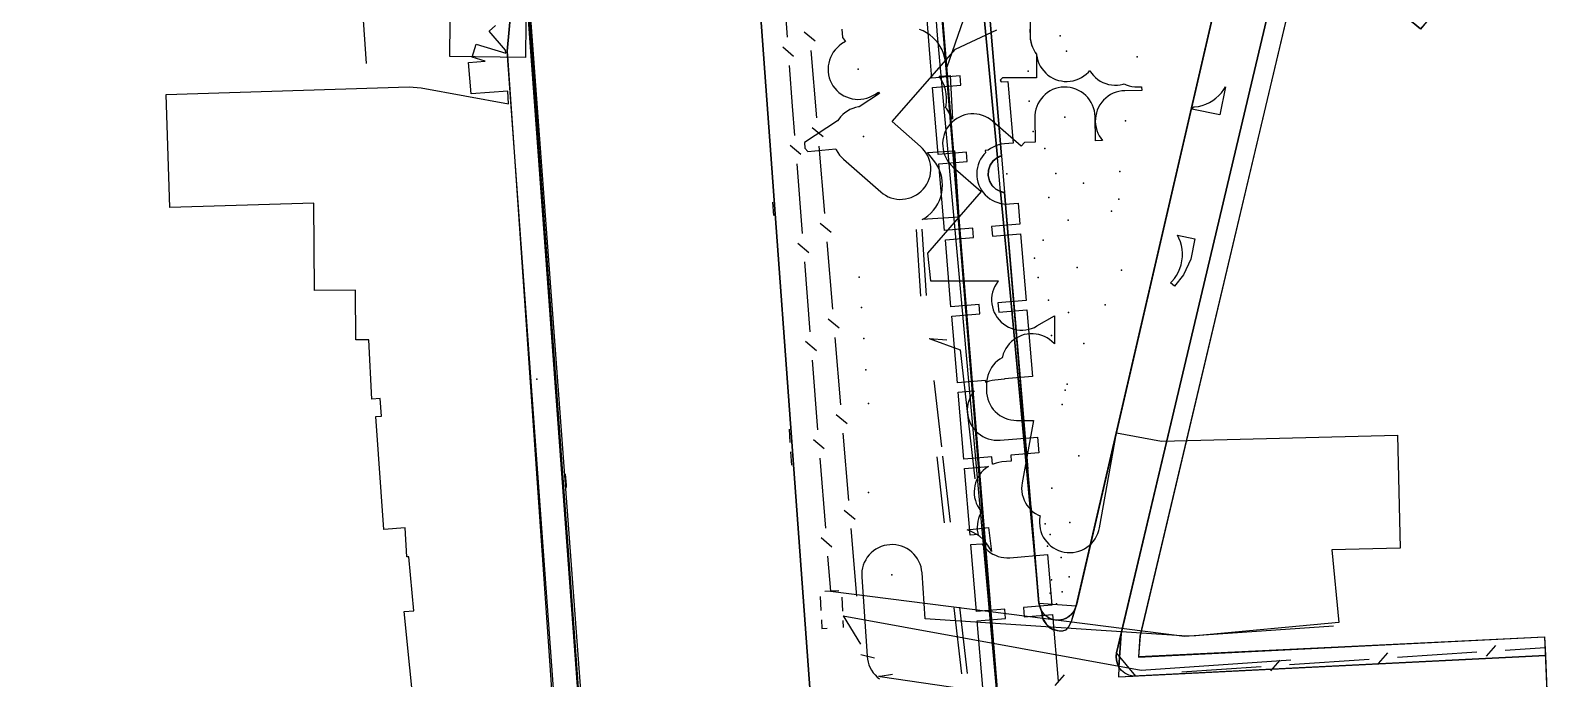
# Model space of a CAD drawing. Header units: metres. Extents: x -3903 to -3714, y 4981 to 6033.
# Drawn here: x -3851.8 to -3771.5, y 5479.9 to 5514.3 of the extents above; entities that cross this region are included whole.
import ezdxf

# ---------------------------------------------------------------- set-up
doc = ezdxf.new("R2010")
doc.units = ezdxf.units.M
for name, color, linetype in [('BOUNDARY', 7, 'Continuous'), ('BUSH', 7, 'Continuous'), ('CURB', 7, 'Continuous'), ('ELECTR_CABLE', 7, 'Continuous'), ('ELECTR_CABLE_COMM', 7, 'Continuous'), ('GAS', 7, 'Continuous'), ('GRASS', 7, 'Continuous'), ('GROUND', 7, 'Continuous'), ('LAMP', 7, 'Continuous'), ('ROAD', 7, 'Continuous'), ('SEWER', 7, 'Continuous'), ('SIDEWALK_PATH', 7, 'Continuous'), ('TREE', 7, 'Continuous'), ('WATER_PIPELINE', 7, 'Continuous')]:
    doc.layers.add(name, color=color, linetype=linetype)

msp = doc.modelspace()

# ---------------------------------------------------------------- linework, layer by layer
at = {"layer": 'BOUNDARY'}
for points in [[(-3792.983, 5713.351), (-3809.906, 5709.514), (-3808.414, 5691.802), (-3813.32, 5691.706), (-3813.582, 5691.176), (-3814.729, 5691.03), (-3806.495, 5582.839), (-3805.929, 5582.896), (-3784.485, 5585.725), (-3777.945, 5587.9), (-3774.14, 5581.184), (-3776.967, 5580.092), (-3778.803, 5551.964), (-3779.525, 5544.441), (-3783.174, 5523.94), (-3775.867, 5517.051), (-3778.199, 5514.341), (-3780.947, 5516.612), (-3784.195, 5519.64), (-3793.048, 5482.153), (-3793.138, 5481.058), (-3771.63, 5482.111), (-3771.468, 5478.336)], [(-3823.26, 5467.435), (-3826.582, 5513.159), (-3826.37, 5515.466), (-3836.692, 5524.32), (-3837.285, 5529.772), (-3842.477, 5529.329), (-3843.2, 5539.627), (-3844.063, 5551.404), (-3844.13, 5552.824), (-3843.888, 5552.839), (-3843.986, 5555.381), (-3843.745, 5575.188), (-3835.625, 5574.82), (-3835.689, 5575.226), (-3843.343, 5575.57), (-3843.251, 5577.064), (-3847.057, 5576.942), (-3851.848, 5576.943), (-3851.787, 5594.16)]]:
    msp.add_lwpolyline(points, dxfattribs=at)
at = {"layer": 'BUSH'}
for p in [(-3798.988, 5512.096), (-3798.936, 5510.504), (-3798.727, 5508.907), (-3798.099, 5508.003), (-3797.527, 5506.68), (-3796.051, 5506.156), (-3797.886, 5505.411), (-3796.865, 5504.201), (-3798.193, 5503.145), (-3798.656, 5502.177), (-3794.041, 5501.556), (-3807.94, 5501.184), (-3798.455, 5501.167), (-3797.914, 5499.966), (-3794.914, 5499.716), (-3807.822, 5499.572), (-3796.856, 5499.303), (-3797.76, 5498.08), (-3807.697, 5497.923), (-3807.58, 5496.258), (-3807.451, 5494.486), (-3807.446, 5489.756), (-3798.08, 5488.095), (-3797.972, 5486.913), (-3797.821, 5487.534), (-3797.247, 5486.313), (-3796.82, 5485.291), (-3797.821, 5484.429), (-3797.746, 5485.138), (-3797.195, 5484.501), (-3797.483, 5483.856)]:
    msp.add_point(p, dxfattribs=at)
at = {"layer": 'CURB'}
for points in [[(-3774.688, 5581.974), (-3784.219, 5579.53), (-3784.653, 5579.467), (-3811.885, 5576.47), (-3817.176, 5570.073), (-3806.445, 5422.976), (-3805.011, 5404.14), (-3804.222, 5392.188), (-3803.158, 5391.251), (-3798.829, 5391.536), (-3797.553, 5371.214)], [(-3834.419, 5553.431), (-3834.455, 5554.167), (-3833.85, 5555.006), (-3836.055, 5579.623), (-3835.156, 5580.708), (-3833.34, 5580.884), (-3830.059, 5578.121), (-3825.44, 5516.113), (-3821.388, 5461.673), (-3815.697, 5381.054), (-3812.286, 5331.793), (-3812.106, 5325.502), (-3815.321, 5320.014), (-3818.11, 5319.329)], [(-3808.56, 5576.91), (-3800.424, 5476.732), (-3798.255, 5469.024), (-3795.855, 5420.194), (-3796.778, 5419.148), (-3800.812, 5418.84), (-3801.885, 5419.761), (-3801.994, 5421.186), (-3803.067, 5422.107), (-3806.36, 5421.857)], [(-3798.85, 5489.07), (-3798.416, 5483.895), (-3796.445, 5483.756), (-3787.421, 5522.768), (-3787.786, 5523.786), (-3795.138, 5529.434), (-3799.915, 5532.277), (-3800.013, 5532.323), (-3801.016, 5532.783), (-3802.43, 5531.791), (-3801.629, 5522.229)], [(-3801.424, 5519.785), (-3800.404, 5507.613), (-3800.241, 5505.664), (-3799.013, 5491.017)], [(-3771.587, 5481.109), (-3793.28, 5480.028), (-3794.303, 5481.257), (-3785.169, 5519.863), (-3783.536, 5520.384)], [(-3812.524, 5505.157), (-3812.474, 5504.454)], [(-3811.657, 5493.117), (-3811.606, 5492.41)], [(-3811.57, 5491.911), (-3811.519, 5491.204)], [(-3823.442, 5490.034), (-3823.45, 5490.143), (-3823.497, 5490.738)]]:
    msp.add_lwpolyline(points, dxfattribs=at)
at = {"layer": 'ELECTR_CABLE'}
for points in [[(-3801.572, 5517.311), (-3803.289, 5512.311), (-3803.352, 5512.332), (-3803.352, 5512.44), (-3803.372, 5512.645), (-3803.413, 5512.847), (-3803.473, 5513.044), (-3803.552, 5513.235), (-3803.649, 5513.416), (-3803.764, 5513.587), (-3803.895, 5513.747), (-3804.041, 5513.892), (-3804.2, 5514.023), (-3804.372, 5514.137), (-3804.554, 5514.234), (-3804.744, 5514.312)], [(-3804.921, 5503.698), (-3804.684, 5500.175)], [(-3804.622, 5503.726), (-3804.384, 5500.203)], [(-3804.23, 5497.92), (-3802.584, 5497.321), (-3801.811, 5490.493)], [(-3804.23, 5497.92), (-3803.299, 5497.847)], [(-3803.978, 5495.692), (-3803.581, 5492.184)], [(-3803.826, 5491.658), (-3803.43, 5488.149)], [(-3803.525, 5491.688), (-3803.128, 5488.18)], [(-3802.922, 5483.647), (-3802.526, 5480.138)], [(-3802.618, 5483.678), (-3802.221, 5480.17)]]:
    msp.add_lwpolyline(points, dxfattribs=at)
for points in [[(-3803.122, 5511.874), (-3803.003, 5509.565), (-3803.085, 5509.753), (-3803.185, 5509.933), (-3803.303, 5510.102), (-3803.363, 5510.173), (-3803.339, 5510.287), (-3803.316, 5510.492), (-3803.314, 5510.698), (-3803.332, 5510.903), (-3803.37, 5511.105), (-3803.427, 5511.303), (-3803.504, 5511.495), (-3803.599, 5511.678), (-3803.707, 5511.844)], [(-3788.833, 5509.794), (-3790.314, 5510.093), (-3790.208, 5510.203), (-3790.168, 5510.205), (-3789.964, 5510.234), (-3789.764, 5510.284), (-3789.57, 5510.353), (-3789.383, 5510.44), (-3789.206, 5510.546), (-3789.041, 5510.668), (-3788.887, 5510.806), (-3788.749, 5510.958), (-3788.625, 5511.123), (-3788.534, 5511.276)], [(-3804.607, 5504.228), (-3804.466, 5504.311), (-3804.3, 5504.434), (-3804.147, 5504.571), (-3804.008, 5504.724), (-3803.884, 5504.889), (-3803.778, 5505.065), (-3803.689, 5505.251), (-3803.619, 5505.445), (-3803.568, 5505.644), (-3803.537, 5505.848), (-3803.526, 5506.054), (-3803.535, 5506.26), (-3803.565, 5506.464), (-3803.614, 5506.664), (-3803.683, 5506.858), (-3803.77, 5507.045), (-3803.875, 5507.222), (-3803.997, 5507.388), (-3804.321, 5507.786), (-3802.898, 5507.882), (-3802.66, 5504.359)], [(-3791.235, 5500.699), (-3791.455, 5500.872), (-3791.377, 5500.948), (-3791.244, 5501.105), (-3791.127, 5501.275), (-3791.027, 5501.456), (-3790.946, 5501.645), (-3790.883, 5501.841), (-3790.84, 5502.043), (-3790.817, 5502.248), (-3790.814, 5502.454), (-3790.832, 5502.659), (-3790.869, 5502.862), (-3790.926, 5503.06), (-3791.002, 5503.251), (-3791.077, 5503.397), (-3790.161, 5503.212), (-3790.379, 5502.135), (-3790.767, 5501.295)], [(-3801.084, 5487.908), (-3800.939, 5486.632), (-3801.018, 5486.793), (-3801.127, 5486.968), (-3801.252, 5487.132), (-3801.392, 5487.283), (-3801.547, 5487.419), (-3801.714, 5487.539), (-3801.893, 5487.642), (-3802.08, 5487.728), (-3802.228, 5487.778)]]:
    msp.add_lwpolyline(points, close=True, dxfattribs=at)
at = {"layer": 'ELECTR_CABLE_COMM'}
for points in [[(-3812.016, 5517.608), (-3811.751, 5513.897)], [(-3810.848, 5514.194), (-3810.276, 5513.71)], [(-3811.981, 5513.394), (-3811.415, 5512.903)], [(-3810.499, 5513.204), (-3810.2, 5509.627)], [(-3811.644, 5512.4), (-3811.49, 5510.24), (-3811.368, 5508.69)], [(-3810.424, 5509.121), (-3809.852, 5508.637)], [(-3811.594, 5508.186), (-3811.024, 5507.699)], [(-3810.075, 5508.132), (-3809.776, 5504.554)], [(-3811.25, 5507.195), (-3810.959, 5503.486)], [(-3810, 5504.049), (-3809.428, 5503.565)], [(-3811.185, 5502.981), (-3810.615, 5502.495)], [(-3809.652, 5503.06), (-3809.353, 5499.482)], [(-3810.841, 5501.99), (-3810.549, 5498.281)], [(-3809.576, 5498.977), (-3809.004, 5498.493)], [(-3810.775, 5497.777), (-3810.205, 5497.29)], [(-3809.228, 5497.987), (-3808.929, 5494.41)], [(-3810.431, 5496.786), (-3810.14, 5493.077)], [(-3809.152, 5493.904), (-3808.58, 5493.42)], [(-3810.366, 5492.572), (-3809.796, 5492.086)], [(-3808.804, 5492.915), (-3808.505, 5489.337)], [(-3810.022, 5491.581), (-3809.73, 5487.872)], [(-3808.729, 5488.832), (-3808.156, 5488.348)], [(-3808.38, 5487.843), (-3808.081, 5484.265)], [(-3809.956, 5487.368), (-3809.386, 5486.881)], [(-3809.612, 5486.377), (-3809.467, 5484.522)], [(-3809.024, 5484.544), (-3809.467, 5484.522), (-3809.767, 5484.508)], [(-3809.467, 5484.522), (-3790.714, 5482.151), (-3782.81, 5482.685)], [(-3810.005, 5484.246), (-3809.968, 5483.503)], [(-3808.806, 5483.475), (-3808.842, 5484.219)], [(-3809.944, 5483.003), (-3809.922, 5482.548), (-3809.634, 5482.562)], [(-3808.793, 5483.213), (-3792.999, 5480.343), (-3785.068, 5480.88)], [(-3808.793, 5483.213), (-3807.878, 5481.721)], [(-3808.763, 5482.604), (-3808.781, 5482.976)], [(-3807.851, 5481.169), (-3807.122, 5480.994)], [(-3780.422, 5480.688), (-3779.929, 5481.252)], [(-3779.428, 5481.021), (-3775.211, 5481.306)], [(-3774.709, 5481.074), (-3774.216, 5481.639)], [(-3773.714, 5481.407), (-3771.606, 5481.55)], [(-3790.854, 5480.248), (-3786.637, 5480.533)], [(-3786.136, 5480.301), (-3785.643, 5480.866)], [(-3785.141, 5480.634), (-3780.924, 5480.919)], [(-3806.172, 5480.102), (-3806.831, 5480.012), (-3806.909, 5480.001)], [(-3806.831, 5480.012), (-3790.05, 5477.54), (-3782.154, 5478.074)], [(-3797.562, 5479.529), (-3797.069, 5480.093)]]:
    msp.add_lwpolyline(points, dxfattribs=at)
at = {"layer": 'GAS'}
for points in [[(-3798.885, 5515.74), (-3798.885, 5513.983), (-3798.877, 5513.826), (-3798.854, 5513.671), (-3798.816, 5513.518), (-3798.763, 5513.37), (-3798.696, 5513.229), (-3798.615, 5513.094), (-3798.553, 5513.01), (-3798.553, 5511.74), (-3800.342, 5511.74), (-3800.463, 5511.619), (-3800.414, 5511.532), (-3800.064, 5511.561), (-3799.79, 5508.288), (-3800.248, 5508.25), (-3800.404, 5508.229), (-3800.557, 5508.194), (-3800.705, 5508.143), (-3800.848, 5508.078), (-3800.984, 5507.999), (-3801.111, 5507.908), (-3801.263, 5507.895), (-3801.253, 5507.778), (-3801.336, 5507.689), (-3801.432, 5507.564), (-3801.515, 5507.431), (-3801.584, 5507.29), (-3801.639, 5507.143), (-3801.679, 5506.991), (-3801.705, 5506.836), (-3801.715, 5506.679), (-3801.709, 5506.522), (-3801.688, 5506.367), (-3801.653, 5506.214), (-3801.602, 5506.065), (-3801.537, 5505.922), (-3801.458, 5505.787), (-3801.366, 5505.659), (-3801.263, 5505.541), (-3801.148, 5505.434), (-3801.023, 5505.339), (-3800.89, 5505.256), (-3800.749, 5505.187), (-3800.602, 5505.132), (-3800.45, 5505.091), (-3800.295, 5505.066), (-3800.138, 5505.056), (-3799.981, 5505.061), (-3799.523, 5505.1), (-3799.43, 5503.982), (-3800.925, 5503.857), (-3800.883, 5503.359), (-3799.388, 5503.484), (-3799.092, 5499.943), (-3800.586, 5499.818), (-3800.545, 5499.32), (-3799.05, 5499.445), (-3798.754, 5495.905), (-3800.248, 5495.78), (-3800.247, 5495.766), (-3800.745, 5495.724), (-3800.901, 5495.703), (-3801.054, 5495.667), (-3801.202, 5495.617), (-3801.237, 5495.601), (-3801.245, 5495.696), (-3802.74, 5495.571), (-3803.036, 5499.111), (-3801.541, 5499.236), (-3801.583, 5499.735), (-3803.078, 5499.61), (-3803.374, 5503.15), (-3801.879, 5503.275), (-3801.921, 5503.773), (-3803.416, 5503.648), (-3803.712, 5507.188), (-3802.218, 5507.314), (-3802.259, 5507.812), (-3803.754, 5507.687), (-3804.051, 5511.227), (-3802.556, 5511.352), (-3802.597, 5511.85), (-3804.092, 5511.725), (-3804.163, 5512.573), (-3804.164, 5512.583), (-3804.377, 5515.276)], [(-3825.604, 5514.698), (-3825.624, 5512.833), (-3829.624, 5512.876), (-3829.604, 5514.742)], [(-3801.387, 5479.417), (-3801.683, 5482.957), (-3800.189, 5483.082), (-3800.23, 5483.58), (-3801.725, 5483.455), (-3802.021, 5486.996), (-3801.442, 5487.044), (-3801.433, 5487.029), (-3801.341, 5486.902), (-3801.237, 5486.784), (-3801.123, 5486.677), (-3800.998, 5486.581), (-3800.864, 5486.499), (-3800.723, 5486.43), (-3800.576, 5486.375), (-3800.425, 5486.334), (-3800.27, 5486.309), (-3800.113, 5486.299), (-3799.956, 5486.304), (-3797.963, 5486.472), (-3797.739, 5483.789), (-3799.234, 5483.664), (-3799.192, 5483.166), (-3797.697, 5483.291), (-3797.401, 5479.75)]]:
    msp.add_lwpolyline(points, dxfattribs=at)
for points in [[(-3798.415, 5491.866), (-3799.91, 5491.741), (-3799.883, 5491.42), (-3800.382, 5491.379), (-3800.537, 5491.358), (-3800.69, 5491.322), (-3800.839, 5491.271), (-3800.873, 5491.256), (-3800.907, 5491.658), (-3802.401, 5491.532), (-3802.698, 5495.073), (-3801.848, 5495.144), (-3801.929, 5495.038), (-3802.012, 5494.904), (-3802.081, 5494.763), (-3802.136, 5494.616), (-3802.176, 5494.465), (-3802.202, 5494.31), (-3802.212, 5494.153), (-3802.206, 5493.996), (-3802.185, 5493.84), (-3802.149, 5493.688), (-3802.099, 5493.539), (-3802.034, 5493.396), (-3801.955, 5493.26), (-3801.863, 5493.133), (-3801.759, 5493.015), (-3801.645, 5492.908), (-3801.52, 5492.812), (-3801.386, 5492.73), (-3801.245, 5492.661), (-3801.098, 5492.606), (-3800.947, 5492.565), (-3800.792, 5492.54), (-3800.635, 5492.53), (-3800.478, 5492.535), (-3798.485, 5492.703)], [(-3802.063, 5487.494), (-3802.36, 5491.034), (-3801.097, 5491.139), (-3801.118, 5491.127), (-3801.245, 5491.036), (-3801.363, 5490.932), (-3801.47, 5490.817), (-3801.565, 5490.692), (-3801.648, 5490.559), (-3801.717, 5490.418), (-3801.772, 5490.271), (-3801.813, 5490.119), (-3801.838, 5489.964), (-3801.848, 5489.807), (-3801.842, 5489.65), (-3801.822, 5489.495), (-3801.786, 5489.342), (-3801.735, 5489.193), (-3801.67, 5489.05), (-3801.591, 5488.915), (-3801.499, 5488.787), (-3801.452, 5488.734), (-3801.49, 5488.673), (-3801.559, 5488.532), (-3801.614, 5488.385), (-3801.654, 5488.234), (-3801.68, 5488.079), (-3801.69, 5487.922), (-3801.684, 5487.765), (-3801.663, 5487.609), (-3801.644, 5487.529)]]:
    msp.add_lwpolyline(points, close=True, dxfattribs=at)
at = {"layer": 'GRASS'}
for points in [[(-3806.355, 5421.85), (-3817.176, 5570.073), (-3816.897, 5572.373), (-3815.815, 5574.334), (-3814.091, 5575.764), (-3811.885, 5576.47), (-3808.555, 5576.845), (-3806.075, 5545.314), (-3803.8, 5514.01), (-3802.541, 5500), (-3800.49, 5477.17)], [(-3787.421, 5522.768), (-3796.445, 5483.756), (-3796.586, 5483.427), (-3796.825, 5483.175), (-3797.135, 5483.02), (-3797.49, 5482.981), (-3797.837, 5483.07), (-3798.122, 5483.267), (-3798.324, 5483.55), (-3798.416, 5483.895), (-3800.241, 5505.664), (-3800.446, 5505.713), (-3800.615, 5507.521), (-3800.404, 5507.613), (-3802.43, 5531.791)]]:
    msp.add_lwpolyline(points, dxfattribs=at)
for points in [[(-3828.563, 5517.347), (-3826.37, 5515.466), (-3826.582, 5513.159), (-3819.061, 5404.762), (-3820.554, 5404.746), (-3820.128, 5399.854), (-3820.016, 5399.487), (-3819.783, 5399.198), (-3819.462, 5399.013), (-3819.082, 5398.959), (-3816.972, 5399.124), (-3817.372, 5404.786), (-3827.273, 5540.712), (-3829.035, 5564.366), (-3830.913, 5564.227), (-3831.157, 5564.178), (-3831.378, 5564.072), (-3831.567, 5563.915), (-3831.714, 5563.715), (-3831.581, 5560.204), (-3830.259, 5540.669)], [(-3800.49, 5477.17), (-3806.398, 5550.194), (-3803.8, 5514.01), (-3802.541, 5500)], [(-3793.438, 5480.02), (-3793.66, 5480.078), (-3793.862, 5480.18), (-3794.038, 5480.323), (-3794.181, 5480.502), (-3794.061, 5482.286), (-3785.148, 5519.94), (-3785.042, 5520.165), (-3784.887, 5520.355), (-3784.691, 5520.501), (-3784.461, 5520.597), (-3784.215, 5520.632), (-3783.972, 5520.607), (-3783.742, 5520.523), (-3783.536, 5520.384), (-3780.307, 5517.366), (-3777.573, 5515.105), (-3778.21, 5514.334), (-3780.967, 5516.614), (-3784.196, 5519.632), (-3793.068, 5482.134), (-3793.139, 5481.036), (-3771.63, 5482.108), (-3771.587, 5481.109)], [(-3800.615, 5507.521), (-3800.838, 5507.346), (-3801.001, 5507.119), (-3801.094, 5506.856), (-3801.111, 5506.573), (-3801.045, 5506.291), (-3800.905, 5506.044), (-3800.702, 5505.847), (-3800.446, 5505.713)], [(-3794.303, 5481.257), (-3794.061, 5482.286), (-3794.181, 5480.502), (-3794.256, 5480.682), (-3794.302, 5480.87), (-3794.318, 5481.063)]]:
    msp.add_lwpolyline(points, close=True, dxfattribs=at)
at = {"layer": 'GROUND'}
for points in [[(-3808.555, 5576.845), (-3800.49, 5477.17)], [(-3806.356, 5421.857), (-3817.176, 5570.074)], [(-3787.421, 5522.768), (-3796.436, 5483.794), (-3796.447, 5483.756), (-3796.556, 5483.478), (-3796.738, 5483.249), (-3796.977, 5483.083), (-3797.261, 5482.992), (-3797.56, 5482.988), (-3797.84, 5483.071), (-3798.084, 5483.231), (-3798.275, 5483.46), (-3798.416, 5483.895), (-3798.54, 5485.37), (-3800.241, 5505.664), (-3800.293, 5505.672), (-3800.344, 5505.683), (-3800.395, 5505.696), (-3800.446, 5505.713), (-3799.91, 5500), (-3800.446, 5505.713), (-3800.7, 5505.845), (-3800.902, 5506.04), (-3801.043, 5506.284), (-3801.11, 5506.563), (-3801.096, 5506.849), (-3801.003, 5507.114), (-3800.84, 5507.344), (-3800.615, 5507.521), (-3801.31, 5514.94), (-3800.615, 5507.522), (-3800.564, 5507.549), (-3800.512, 5507.574), (-3800.459, 5507.595), (-3800.404, 5507.613), (-3802.43, 5531.791)], [(-3784.195, 5519.64), (-3793.048, 5482.153), (-3793.138, 5481.058), (-3771.63, 5482.111), (-3771.587, 5481.109), (-3793.439, 5480.02), (-3793.66, 5480.077), (-3793.862, 5480.179), (-3794.038, 5480.322), (-3794.181, 5480.501), (-3794.181, 5480.502), (-3794.256, 5480.682), (-3794.302, 5480.87), (-3794.318, 5481.063), (-3794.303, 5481.257), (-3794.061, 5482.286), (-3793.863, 5483.096), (-3784.786, 5521.482)]]:
    msp.add_lwpolyline(points, dxfattribs=at)
msp.add_lwpolyline([(-3820.561, 5404.824), (-3819.061, 5404.765), (-3819.53, 5414.951), (-3823.26, 5467.435), (-3826.582, 5513.159), (-3826.37, 5515.466), (-3828.563, 5517.347), (-3830.259, 5540.669), (-3831.836, 5563.156), (-3831.787, 5563.55), (-3831.597, 5563.882), (-3831.295, 5564.12), (-3830.913, 5564.227), (-3829.094, 5564.362), (-3816.972, 5399.124), (-3820.043, 5398.883), (-3820.555, 5404.746)], close=True, dxfattribs=at)
at = {"layer": 'LAMP'}
msp.add_point((-3825.01, 5495.778), dxfattribs=at)
at = {"layer": 'ROAD'}
for points in [[(-3816.973, 5399.125), (-3830.12, 5578.342), (-3830.12, 5578.344), (-3830.367, 5579.24), (-3830.369, 5579.243), (-3830.466, 5579.37), (-3830.437, 5579.506), (-3829.964, 5582.409)], [(-3774.621, 5582.031), (-3777.037, 5581.255), (-3779.481, 5580.572), (-3779.482, 5580.572), (-3781.95, 5579.984), (-3784.44, 5579.49), (-3804.33, 5577.323), (-3806.223, 5577.13), (-3806.224, 5577.13), (-3811.881, 5576.471), (-3811.884, 5576.47), (-3811.886, 5576.47), (-3814.089, 5575.765), (-3814.093, 5575.763), (-3815.814, 5574.336), (-3815.816, 5574.333), (-3816.896, 5572.375), (-3816.898, 5572.371), (-3817.176, 5570.075), (-3817.176, 5570.073), (-3806.356, 5421.851)]]:
    msp.add_lwpolyline(points, dxfattribs=at)
at = {"layer": 'SEWER'}
for points in [[(-3831.451, 5477.472), (-3832.04, 5483.443), (-3831.531, 5483.493), (-3831.792, 5486.348), (-3831.899, 5486.341), (-3831.996, 5487.882), (-3833.117, 5487.801), (-3833.548, 5493.786), (-3833.244, 5493.808), (-3833.309, 5494.738), (-3833.753, 5494.716), (-3833.909, 5497.862), (-3834.601, 5497.857), (-3834.62, 5500.481), (-3836.799, 5500.47), (-3836.822, 5505.111), (-3844.453, 5504.868), (-3844.644, 5510.865), (-3831.788, 5511.274), (-3831.144, 5511.225), (-3826.51, 5510.363), (-3826.548, 5511.049), (-3828.5, 5510.899), (-3828.628, 5512.564), (-3827.758, 5512.631), (-3828.441, 5512.84), (-3828.228, 5513.536), (-3826.659, 5513.056), (-3826.668, 5513.218), (-3827.544, 5514.223), (-3827.206, 5514.518)], [(-3808.857, 5514.335), (-3808.816, 5513.888), (-3808.673, 5513.671), (-3808.868, 5513.543), (-3808.995, 5513.451), (-3809.112, 5513.346), (-3809.218, 5513.231), (-3809.313, 5513.105), (-3809.395, 5512.971), (-3809.463, 5512.83), (-3809.517, 5512.683), (-3809.556, 5512.531), (-3809.581, 5512.376), (-3809.59, 5512.219), (-3809.583, 5512.062), (-3809.562, 5511.906), (-3809.525, 5511.754), (-3809.473, 5511.606), (-3809.407, 5511.463), (-3809.327, 5511.328), (-3809.235, 5511.201), (-3809.13, 5511.084), (-3809.015, 5510.977), (-3808.889, 5510.883), (-3808.755, 5510.801), (-3808.614, 5510.733), (-3808.467, 5510.679), (-3808.315, 5510.639), (-3808.16, 5510.615), (-3808.003, 5510.606), (-3807.846, 5510.612), (-3807.69, 5510.634), (-3807.538, 5510.671), (-3807.39, 5510.723), (-3807.247, 5510.789), (-3807.112, 5510.868), (-3806.917, 5510.996), (-3806.867, 5510.919), (-3807.941, 5510.214), (-3807.98, 5510.209), (-3808.133, 5510.176), (-3808.283, 5510.128), (-3808.427, 5510.065), (-3808.564, 5509.989), (-3808.693, 5509.899), (-3808.813, 5509.798), (-3808.922, 5509.685), (-3809.019, 5509.562), (-3809.081, 5509.465), (-3810.837, 5508.312), (-3810.811, 5508.023), (-3810.653, 5507.845), (-3809.177, 5507.979), (-3809.152, 5507.922), (-3809.076, 5507.785), (-3808.986, 5507.656), (-3808.885, 5507.536), (-3808.772, 5507.427), (-3806.8, 5505.7), (-3806.677, 5505.603), (-3806.544, 5505.518), (-3806.405, 5505.446), (-3806.259, 5505.389), (-3806.108, 5505.346), (-3805.953, 5505.318), (-3805.797, 5505.305), (-3805.64, 5505.308), (-3805.484, 5505.326), (-3805.33, 5505.359), (-3805.181, 5505.407), (-3805.037, 5505.47), (-3804.9, 5505.546), (-3804.771, 5505.636), (-3804.651, 5505.737), (-3804.542, 5505.85), (-3804.444, 5505.973), (-3804.359, 5506.105), (-3804.288, 5506.245), (-3804.23, 5506.391), (-3804.187, 5506.542), (-3804.159, 5506.697), (-3804.146, 5506.853), (-3804.149, 5507.01), (-3804.167, 5507.166), (-3804.201, 5507.32), (-3804.249, 5507.469), (-3804.311, 5507.613), (-3804.388, 5507.75), (-3804.477, 5507.879), (-3804.579, 5507.999), (-3804.692, 5508.108), (-3806.197, 5509.426), (-3802.834, 5513.267), (-3800.645, 5514.291)], [(-3798.893, 5514.331), (-3798.884, 5513.946), (-3798.873, 5513.789), (-3798.846, 5513.635), (-3798.805, 5513.483), (-3798.748, 5513.337), (-3798.678, 5513.196), (-3798.594, 5513.063), (-3798.544, 5512.998), (-3798.541, 5512.963), (-3798.514, 5512.809), (-3798.473, 5512.657), (-3798.416, 5512.511), (-3798.346, 5512.37), (-3798.262, 5512.237), (-3798.166, 5512.114), (-3798.058, 5512), (-3797.939, 5511.897), (-3797.811, 5511.806), (-3797.674, 5511.729), (-3797.531, 5511.665), (-3797.382, 5511.615), (-3797.229, 5511.581), (-3797.073, 5511.561), (-3796.916, 5511.557), (-3796.759, 5511.569), (-3796.605, 5511.595), (-3796.453, 5511.637), (-3796.307, 5511.693), (-3796.166, 5511.763), (-3796.033, 5511.847), (-3795.91, 5511.944), (-3795.796, 5512.052), (-3795.732, 5512.126), (-3795.726, 5512.116), (-3795.637, 5511.987), (-3795.535, 5511.867), (-3795.422, 5511.758), (-3795.299, 5511.661), (-3795.167, 5511.576), (-3795.028, 5511.504), (-3794.882, 5511.446), (-3794.731, 5511.403), (-3794.576, 5511.375), (-3794.42, 5511.362), (-3794.263, 5511.365), (-3794.107, 5511.383), (-3793.953, 5511.416), (-3793.91, 5511.43), (-3793.793, 5511.378), (-3793.644, 5511.328), (-3793.491, 5511.294), (-3793.335, 5511.274), (-3793.178, 5511.27), (-3792.976, 5511.275), (-3792.972, 5511.083), (-3793.87, 5511.062), (-3794.026, 5511.051), (-3794.181, 5511.024), (-3794.332, 5510.983), (-3794.479, 5510.927), (-3794.619, 5510.856), (-3794.752, 5510.772), (-3794.876, 5510.676), (-3794.99, 5510.568), (-3795.093, 5510.449), (-3795.183, 5510.321), (-3795.261, 5510.184), (-3795.325, 5510.041), (-3795.374, 5509.892), (-3795.409, 5509.739), (-3795.428, 5509.583), (-3795.432, 5509.426), (-3795.421, 5509.269), (-3795.394, 5509.115), (-3795.353, 5508.963), (-3795.297, 5508.817), (-3795.226, 5508.676), (-3795.142, 5508.543), (-3795.046, 5508.42), (-3795.044, 5508.418), (-3795.415, 5508.409), (-3795.444, 5509.693), (-3795.455, 5509.85), (-3795.482, 5510.005), (-3795.524, 5510.156), (-3795.58, 5510.303), (-3795.65, 5510.443), (-3795.734, 5510.576), (-3795.831, 5510.7), (-3795.939, 5510.814), (-3796.057, 5510.917), (-3796.186, 5511.007), (-3796.322, 5511.085), (-3796.466, 5511.149), (-3796.615, 5511.198), (-3796.768, 5511.233), (-3796.924, 5511.252), (-3797.08, 5511.256), (-3797.237, 5511.245), (-3797.392, 5511.218), (-3797.543, 5511.177), (-3797.69, 5511.121), (-3797.83, 5511.05), (-3797.963, 5510.966), (-3798.087, 5510.87), (-3798.201, 5510.762), (-3798.304, 5510.643), (-3798.394, 5510.515), (-3798.472, 5510.378), (-3798.536, 5510.235), (-3798.585, 5510.086), (-3798.62, 5509.933), (-3798.639, 5509.777), (-3798.643, 5509.62), (-3798.614, 5508.336), (-3799.188, 5508.323), (-3799.362, 5508.123), (-3800.867, 5509.441), (-3800.99, 5509.538), (-3801.122, 5509.623), (-3801.262, 5509.695), (-3801.408, 5509.752), (-3801.559, 5509.795), (-3801.714, 5509.823), (-3801.87, 5509.836), (-3802.027, 5509.833), (-3802.183, 5509.815), (-3802.337, 5509.782), (-3802.486, 5509.734), (-3802.63, 5509.671), (-3802.767, 5509.595), (-3802.896, 5509.505), (-3803.016, 5509.404), (-3803.125, 5509.291), (-3803.222, 5509.168), (-3803.307, 5509.035), (-3803.379, 5508.896), (-3803.437, 5508.75), (-3803.48, 5508.599), (-3803.507, 5508.444), (-3803.52, 5508.288), (-3803.517, 5508.131), (-3803.499, 5507.975), (-3803.466, 5507.821), (-3803.418, 5507.672), (-3803.355, 5507.528), (-3803.279, 5507.391), (-3803.189, 5507.262), (-3803.088, 5507.142), (-3802.975, 5507.033), (-3801.47, 5505.716), (-3804.327, 5502.452), (-3804.169, 5500.979), (-3800.567, 5500.979), (-3800.599, 5500.941), (-3800.688, 5500.811), (-3800.764, 5500.674), (-3800.826, 5500.53), (-3800.873, 5500.38), (-3800.905, 5500.226), (-3800.923, 5500.07), (-3800.925, 5499.913), (-3800.911, 5499.757), (-3800.883, 5499.602), (-3800.839, 5499.452), (-3800.781, 5499.306), (-3800.708, 5499.166), (-3800.623, 5499.035), (-3800.525, 5498.912), (-3800.415, 5498.8), (-3800.295, 5498.699), (-3800.165, 5498.61), (-3800.028, 5498.534), (-3799.884, 5498.472), (-3799.734, 5498.425), (-3799.58, 5498.392), (-3799.424, 5498.375), (-3799.267, 5498.373), (-3799.111, 5498.386), (-3798.956, 5498.415), (-3798.806, 5498.459), (-3798.66, 5498.517), (-3798.52, 5498.589), (-3797.598, 5499.127), (-3797.598, 5497.638), (-3797.616, 5497.66), (-3797.727, 5497.77), (-3797.849, 5497.869), (-3797.98, 5497.956), (-3798.119, 5498.029), (-3798.264, 5498.089), (-3798.415, 5498.134), (-3798.569, 5498.164), (-3798.725, 5498.178), (-3798.882, 5498.177), (-3799.038, 5498.161), (-3799.192, 5498.13), (-3799.342, 5498.084), (-3799.487, 5498.023), (-3799.625, 5497.948), (-3799.755, 5497.861), (-3799.876, 5497.76), (-3799.987, 5497.649), (-3800.086, 5497.527), (-3800.172, 5497.396), (-3800.246, 5497.257), (-3800.305, 5497.112), (-3800.35, 5496.962), (-3800.362, 5496.902), (-3800.487, 5496.827), (-3800.613, 5496.734), (-3800.729, 5496.628), (-3800.835, 5496.512), (-3800.928, 5496.386), (-3801.009, 5496.251), (-3801.076, 5496.109), (-3801.129, 5495.961), (-3801.167, 5495.809), (-3801.19, 5495.654), (-3801.198, 5495.497), (-3801.19, 5495.34), (-3801.19, 5495.339), (-3801.19, 5495.338), (-3801.198, 5495.181), (-3801.19, 5495.024), (-3801.167, 5494.869), (-3801.129, 5494.716), (-3801.076, 5494.568), (-3801.009, 5494.427), (-3800.928, 5494.292), (-3800.835, 5494.166), (-3800.729, 5494.049), (-3800.613, 5493.944), (-3800.487, 5493.85), (-3800.352, 5493.77), (-3800.21, 5493.703), (-3800.062, 5493.65), (-3799.91, 5493.612), (-3799.755, 5493.588), (-3799.598, 5493.581), (-3798.713, 5493.581), (-3799.312, 5490.281), (-3799.332, 5490.125), (-3799.338, 5489.968), (-3799.327, 5489.811), (-3799.302, 5489.656), (-3799.261, 5489.505), (-3799.206, 5489.358), (-3799.136, 5489.217), (-3799.053, 5489.084), (-3798.957, 5488.959), (-3798.85, 5488.845), (-3798.732, 5488.741), (-3798.604, 5488.65), (-3798.468, 5488.571), (-3798.352, 5488.518), (-3798.362, 5488.462), (-3798.382, 5488.306), (-3798.388, 5488.149), (-3798.377, 5487.992), (-3798.352, 5487.837), (-3798.311, 5487.686), (-3798.256, 5487.539), (-3798.186, 5487.398), (-3798.103, 5487.265), (-3798.007, 5487.14), (-3797.9, 5487.026), (-3797.782, 5486.922), (-3797.654, 5486.831), (-3797.518, 5486.752), (-3797.375, 5486.688), (-3797.227, 5486.637), (-3797.074, 5486.602), (-3796.918, 5486.581), (-3796.761, 5486.576), (-3796.604, 5486.586), (-3796.449, 5486.612), (-3796.298, 5486.653), (-3796.151, 5486.708), (-3796.01, 5486.777), (-3795.877, 5486.86), (-3795.752, 5486.956), (-3795.638, 5487.063), (-3795.534, 5487.182), (-3795.443, 5487.309), (-3795.364, 5487.445), (-3795.3, 5487.588), (-3795.249, 5487.737), (-3795.214, 5487.89), (-3794.3, 5492.921), (-3791.923, 5492.49), (-3779.43, 5492.807), (-3779.278, 5486.809), (-3782.894, 5486.717), (-3782.527, 5482.874), (-3790.098, 5482.152), (-3790.581, 5482.146), (-3804.449, 5483.069), (-3804.612, 5485.504), (-3804.631, 5485.66), (-3804.664, 5485.813), (-3804.712, 5485.963), (-3804.775, 5486.107), (-3804.851, 5486.244), (-3804.941, 5486.373), (-3805.043, 5486.492), (-3805.156, 5486.601), (-3805.279, 5486.699), (-3805.411, 5486.784), (-3805.551, 5486.855), (-3805.697, 5486.913), (-3805.848, 5486.956), (-3806.002, 5486.983), (-3806.159, 5486.996), (-3806.316, 5486.993), (-3806.472, 5486.975), (-3806.625, 5486.942), (-3806.775, 5486.893), (-3806.919, 5486.831), (-3807.056, 5486.754), (-3807.185, 5486.665), (-3807.304, 5486.563), (-3807.413, 5486.45), (-3807.511, 5486.327), (-3807.596, 5486.195), (-3807.667, 5486.055), (-3807.725, 5485.909), (-3807.768, 5485.758), (-3807.795, 5485.603), (-3807.808, 5485.447), (-3807.805, 5485.29), (-3807.522, 5481.073), (-3807.504, 5480.917), (-3807.471, 5480.764), (-3807.422, 5480.614), (-3807.36, 5480.47), (-3807.283, 5480.333), (-3807.194, 5480.204), (-3807.092, 5480.085), (-3806.979, 5479.976), (-3806.856, 5479.878)]]:
    msp.add_lwpolyline(points, dxfattribs=at)
at = {"layer": 'SIDEWALK_PATH'}
for points in [[(-3800.49, 5477.17), (-3808.555, 5576.845)], [(-3801.31, 5514.94), (-3800.615, 5507.521), (-3800.84, 5507.344), (-3801.003, 5507.114), (-3801.096, 5506.849), (-3801.11, 5506.563), (-3801.043, 5506.284), (-3800.902, 5506.04), (-3800.7, 5505.845), (-3800.446, 5505.713), (-3799.91, 5500), (-3798.54, 5485.37), (-3798.416, 5483.895), (-3798.275, 5483.46), (-3798.258, 5483.22), (-3798.185, 5482.995), (-3798.06, 5482.793), (-3797.888, 5482.625), (-3797.68, 5482.504), (-3797.453, 5482.437), (-3797.216, 5482.427), (-3796.98, 5482.474), (-3796.915, 5482.549), (-3796.849, 5482.623), (-3796.687, 5482.926), (-3796.436, 5483.794), (-3787.276, 5523.394)], [(-3784.786, 5521.482), (-3793.863, 5483.096), (-3794.061, 5482.286), (-3794.303, 5481.257), (-3794.318, 5481.063), (-3794.302, 5480.87), (-3794.256, 5480.682), (-3794.181, 5480.502), (-3794.209, 5479.982), (-3771.587, 5481.109), (-3771.468, 5478.336)]]:
    msp.add_lwpolyline(points, dxfattribs=at)
for points in [[(-3800.404, 5507.613), (-3800.459, 5507.595), (-3800.512, 5507.574), (-3800.564, 5507.549), (-3800.615, 5507.522), (-3801.31, 5514.94), (-3802.43, 5531.791)], [(-3800.446, 5505.713), (-3800.395, 5505.696), (-3800.344, 5505.683), (-3800.293, 5505.672), (-3800.241, 5505.664), (-3798.54, 5485.37), (-3799.91, 5500)], [(-3798.275, 5483.46), (-3798.214, 5483.076), (-3798.02, 5482.753), (-3797.722, 5482.525), (-3797.347, 5482.421), (-3797.156, 5482.424), (-3796.98, 5482.474), (-3796.849, 5482.623), (-3796.687, 5482.926), (-3796.579, 5483.301), (-3796.447, 5483.756), (-3796.556, 5483.478), (-3796.738, 5483.249), (-3796.977, 5483.083), (-3797.261, 5482.992), (-3797.56, 5482.988), (-3797.84, 5483.071), (-3798.084, 5483.231)], [(-3794.181, 5480.501), (-3794.209, 5479.982), (-3793.438, 5480.02), (-3793.66, 5480.077), (-3793.862, 5480.179), (-3794.038, 5480.322)]]:
    msp.add_lwpolyline(points, close=True, dxfattribs=at)
at = {"layer": 'TREE'}
for p in [(-3797.285, 5513.982), (-3796.953, 5513.157), (-3793.214, 5512.87), (-3807.989, 5512.206), (-3797.044, 5509.656), (-3793.833, 5509.463), (-3807.718, 5508.631), (-3800.114, 5506.656), (-3794.134, 5506.777), (-3794.177, 5505.306), (-3794.566, 5504.674), (-3796.388, 5501.683), (-3796.041, 5497.664), (-3797.036, 5495.181), (-3796.923, 5495.497), (-3797.178, 5494.418), (-3796.303, 5491.701), (-3797.738, 5489.994), (-3796.788, 5488.176), (-3806.209, 5485.397)]:
    msp.add_point(p, dxfattribs=at)
at = {"layer": 'WATER_PIPELINE'}
msp.add_lwpolyline([(-3831.435, 5523.81), (-3834.73, 5522.237), (-3834.05, 5512.513)], dxfattribs=at)

doc.saveas('drawing.dxf')
